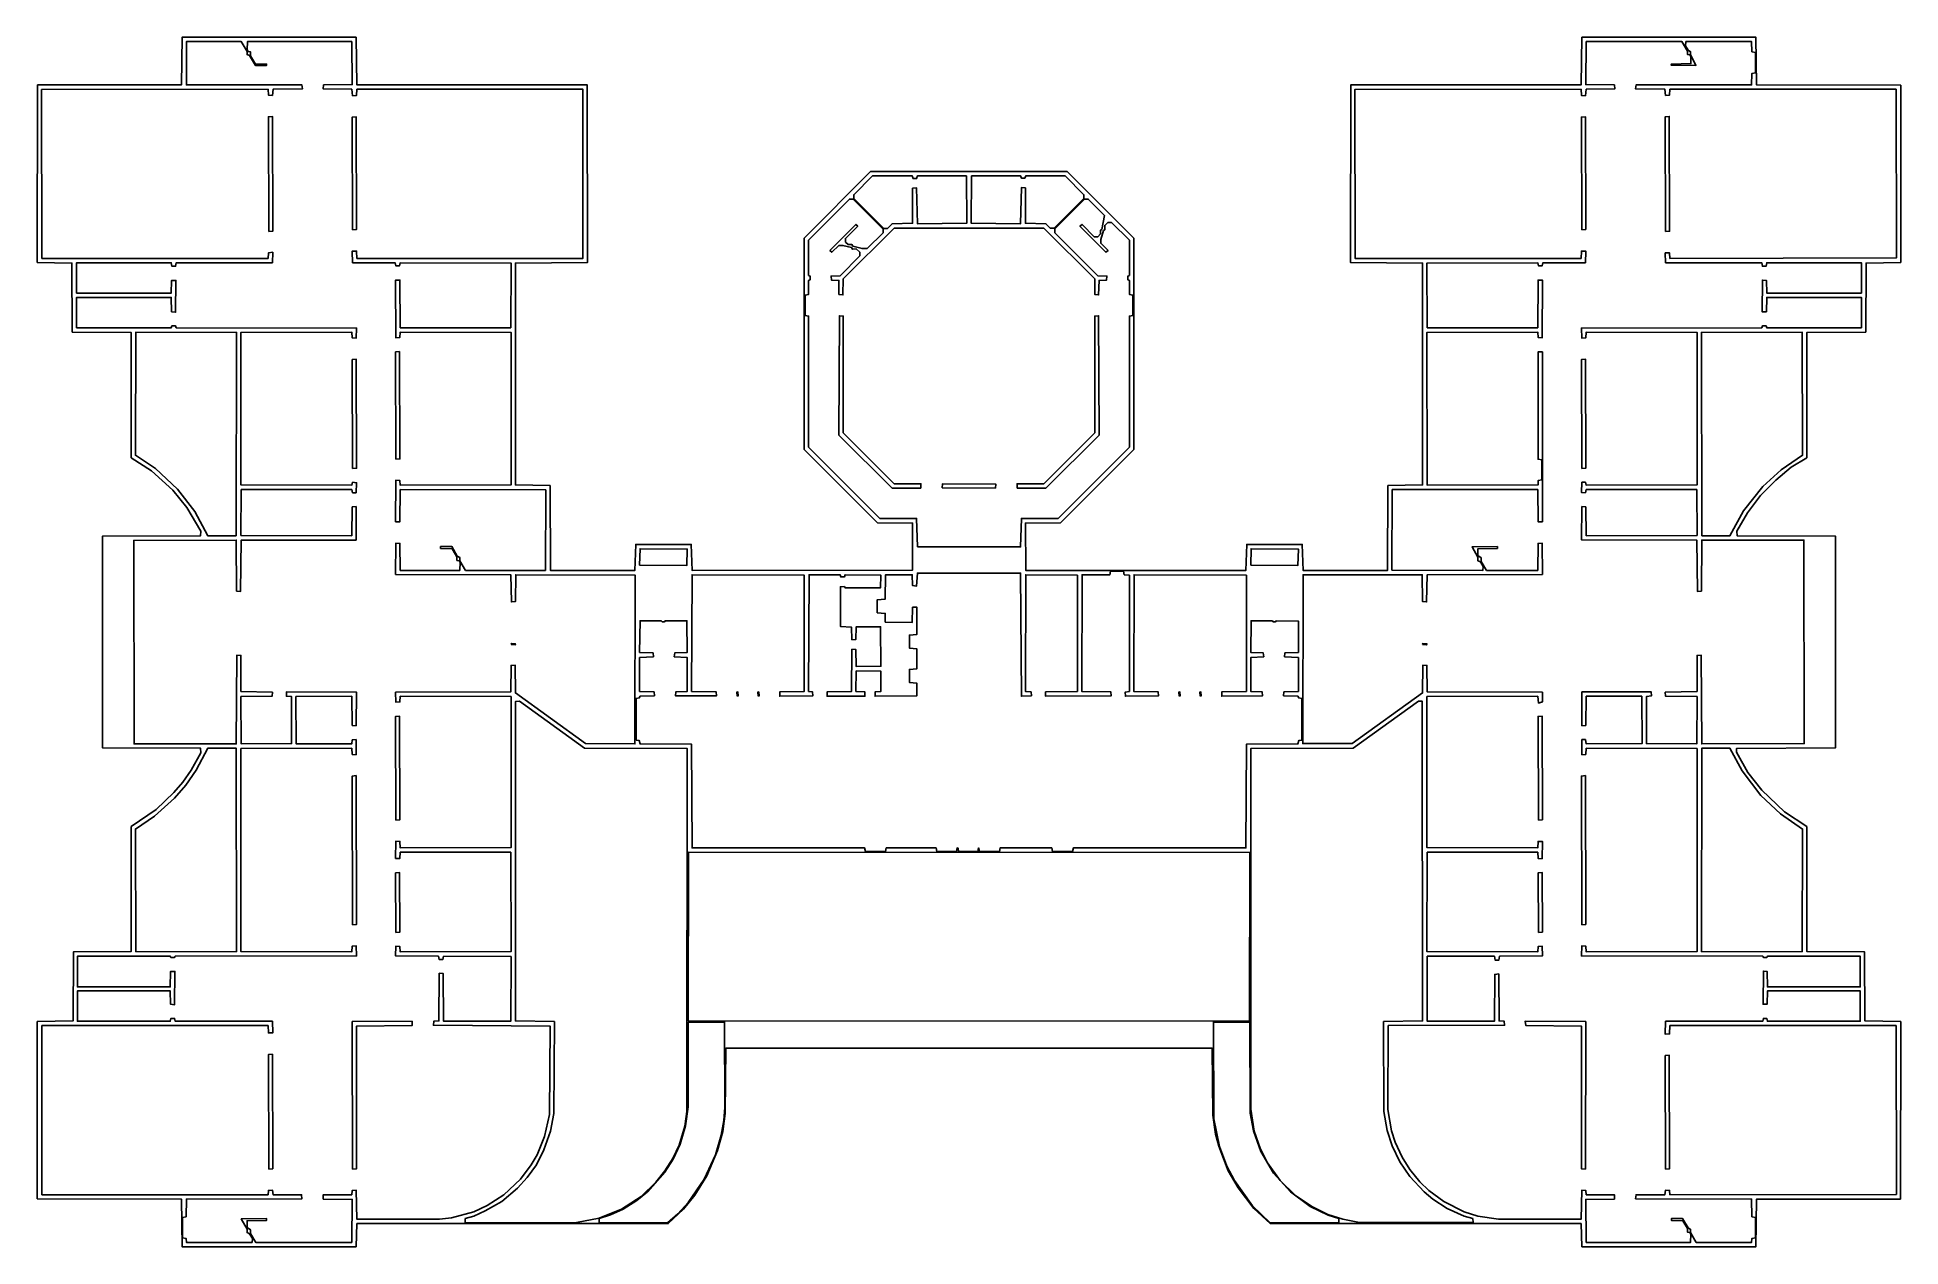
# Model space of a CAD drawing. Header units: metres. Extents: x 17405 to 146405, y 15155 to 98855.
import ezdxf

# ---------------------------------------------------------------- set-up
doc = ezdxf.new("R2010")
doc.units = ezdxf.units.M
doc.layers.add('REDRAW-HOLE', color=3, linetype='Continuous')
doc.layers.add('REDRAW-WALL', color=1, linetype='Continuous')

msp = doc.modelspace()

# ---------------------------------------------------------------- linework, layer by layer
at = {"layer": 'REDRAW-HOLE'}
for points in [[(17730, 18755), (33380, 18755), (33405, 19055), (33680, 19080), (33730, 18755), (35705, 18755), (35730, 18480), (27730, 18455), (27705, 17230), (27455, 17180), (27455, 15780), (27705, 15730), (27730, 15455), (32280, 15455), (32305, 15730), (32105, 16055), (31930, 16130), (31930, 16380), (31530, 17080), (33280, 17105), (33280, 16980), (31930, 16955), (31930, 16480), (32155, 16330), (32155, 16080), (32530, 15455), (39180, 15455), (39205, 18430), (37205, 18455), (37205, 18755), (39180, 18755), (39205, 19055), (39480, 19080), (39530, 17055), (45255, 17055), (46080, 17155), (47630, 17580), (48555, 18005), (49705, 18755), (50855, 19830), (51605, 20830), (52005, 21505), (52530, 22780), (52855, 24305), (52905, 30430), (44830, 30480), (44855, 30755), (45205, 30780), (45230, 34080), (45505, 34055), (45530, 30755), (50180, 30755), (50205, 35230), (45530, 35255), (45480, 35030), (45230, 35030), (45180, 35255), (42205, 35280), (42230, 35955), (42505, 35930), (42530, 35555), (50205, 35580), (50180, 42455), (42530, 42455), (42505, 42030), (42205, 42030), (42230, 43230), (42505, 43205), (42530, 42755), (50205, 42780), (50205, 53230), (42530, 53255), (42505, 52855), (42230, 52830), (42205, 53530), (50180, 53555), (50205, 55380), (50480, 55405), (50505, 53480), (55355, 49980), (58780, 49955), (58805, 61630), (50530, 61655), (50505, 59805), (50230, 59780), (50180, 61655), (42205, 61680), (42230, 63855), (42505, 63830), (42530, 61955), (46655, 61955), (46680, 62530), (46605, 62630), (46455, 62655), (46455, 62905), (46130, 63455), (45330, 63480), (45330, 63605), (46105, 63605), (46480, 62955), (46655, 62855), (46655, 62630), (47055, 61955), (52580, 61955), (52605, 67530), (42530, 67555), (42505, 65330), (42205, 65330), (42230, 68205), (42505, 68180), (42530, 67855), (50205, 67880), (50205, 78430), (42530, 78455), (42505, 78080), (42230, 78055), (42205, 82055), (42505, 82055), (42530, 78755), (50180, 78755), (50205, 83230), (42530, 83255), (42480, 83030), (42230, 83030), (42180, 83255), (39230, 83255), (39205, 84055), (39505, 84055), (39530, 83555), (55180, 83555), (55180, 95255), (39530, 95255), (39505, 94830), (39230, 94805), (39180, 95255), (37205, 95280), (37230, 95555), (39205, 95580), (39180, 98555), (31955, 98555), (31930, 97980), (32005, 97880), (32155, 97855), (32155, 97580), (32505, 97005), (33280, 97005), (33280, 96905), (32505, 96905), (32105, 97605), (31930, 97655), (31930, 97880), (31530, 98555), (27730, 98555), (27730, 95555), (35730, 95555), (35755, 95280), (33730, 95255), (33680, 94830), (33405, 94855), (33380, 95255), (17705, 95230), (17730, 83555), (33380, 83555), (33405, 83930), (33705, 83980), (33680, 83255), (27030, 83255), (26980, 83005), (26730, 83005), (26680, 83255), (20130, 83255), (20130, 81155), (26680, 81155), (26705, 82030), (27005, 82030), (26980, 79830), (26705, 79855), (26680, 80855), (20130, 80855), (20130, 78755), (26680, 78755), (26730, 78880), (26980, 78880), (27030, 78755), (39505, 78730), (39480, 78030), (39205, 78055), (39180, 78455), (31505, 78430), (31505, 67880), (39180, 67855), (39230, 68055), (39505, 68030), (39480, 67330), (39230, 67330), (39180, 67555), (31530, 67555), (31505, 64380), (39180, 64355), (39205, 66355), (39480, 66380), (39480, 64055), (31530, 64055), (31480, 60505), (31205, 60530), (31180, 64055), (24080, 64030), (24105, 49955), (31180, 49955), (31230, 56105), (31505, 56080), (31505, 53580), (33680, 53530), (33655, 53255), (31505, 53230), (31530, 49955), (35005, 49980), (35005, 53230), (34655, 53255), (34655, 53555), (39505, 53530), (39480, 51205), (39205, 51230), (39180, 53255), (35305, 53230), (35330, 49955), (39180, 49955), (39205, 50230), (39480, 50255), (39480, 49205), (39205, 49230), (39180, 49655), (31505, 49630), (31505, 35580), (39180, 35555), (39205, 35955), (39480, 35980), (39505, 35280), (26955, 35255), (26905, 35180), (26655, 35180), (26605, 35255), (20180, 35255), (20180, 33130), (26605, 33130), (26630, 34205), (26930, 34205), (26905, 31905), (26630, 31930), (26605, 32855), (20180, 32855), (20180, 30755), (26605, 30755), (26655, 30955), (26905, 30955), (26955, 30755), (33680, 30755), (33705, 29955), (33405, 29955), (33380, 30455), (17730, 30455)], [(124630, 15455), (131855, 15455), (131880, 16030), (131805, 16130), (131655, 16155), (131655, 16405), (131330, 16955), (130530, 16980), (130530, 17105), (131305, 17105), (131680, 16455), (131855, 16355), (131855, 16130), (132255, 15455), (136080, 15455), (136105, 15730), (136355, 15780), (136355, 17180), (136105, 17230), (136080, 18455), (128055, 18480), (128080, 18755), (130080, 18755), (130130, 19080), (130405, 19055), (130430, 18755), (146105, 18780), (146080, 30455), (130430, 30455), (130405, 29880), (130105, 29855), (130130, 30755), (136855, 30755), (136905, 30955), (137130, 30955), (137180, 30755), (143605, 30755), (143605, 32855), (137180, 32855), (137155, 31930), (136880, 31930), (136905, 34230), (137155, 34205), (137180, 33130), (143605, 33130), (143605, 35255), (137180, 35255), (137130, 35180), (136905, 35180), (136855, 35255), (124305, 35280), (124330, 35980), (124605, 35955), (124630, 35555), (132305, 35580), (132305, 49630), (124630, 49655), (124605, 49230), (124330, 49205), (124330, 50255), (124580, 50255), (124630, 49955), (128505, 49980), (128480, 53255), (124630, 53255), (124605, 51230), (124330, 51205), (124330, 53555), (129130, 53555), (129155, 53280), (128805, 53230), (128805, 49980), (132280, 49955), (132305, 53230), (130130, 53255), (130105, 53530), (132305, 53580), (132305, 56080), (132580, 56105), (132630, 49955), (139730, 49980), (139705, 64055), (132630, 64055), (132605, 60530), (132330, 60505), (132280, 64055), (124305, 64080), (124330, 66380), (124605, 66355), (124630, 64355), (132305, 64380), (132280, 67555), (124630, 67555), (124580, 67330), (124305, 67355), (124330, 68055), (124580, 68055), (124630, 67855), (132305, 67880), (132305, 78430), (124630, 78455), (124605, 78055), (124330, 78030), (124305, 78730), (136780, 78755), (136830, 78880), (137080, 78880), (137130, 78755), (143680, 78755), (143680, 80855), (137130, 80855), (137105, 79855), (136805, 79855), (136830, 82055), (137105, 82030), (137130, 81155), (143680, 81155), (143680, 83255), (137130, 83255), (137080, 83005), (136830, 83005), (136780, 83255), (130130, 83255), (130105, 83930), (130405, 83930), (130430, 83555), (146105, 83580), (146080, 95255), (130430, 95255), (130405, 94855), (130130, 94830), (130080, 95255), (128055, 95280), (128080, 95555), (136080, 95555), (136105, 96355), (136355, 96405), (136355, 97805), (136105, 97855), (136080, 98555), (131530, 98555), (131505, 98255), (131680, 97955), (131855, 97855), (131855, 97655), (132230, 96905), (130505, 96930), (130530, 97005), (131880, 97030), (131880, 97530), (131805, 97630), (131655, 97655), (131655, 97905), (131255, 98555), (124630, 98555), (124605, 95580), (126580, 95555), (126605, 95280), (124630, 95255), (124580, 94805), (124305, 94830), (124280, 95255), (108605, 95230), (108630, 83555), (124280, 83555), (124305, 84055), (124605, 84055), (124580, 83255), (121630, 83255), (121580, 83030), (121330, 83030), (121280, 83255), (113605, 83230), (113630, 78755), (121280, 78755), (121305, 82055), (121605, 82055), (121580, 78055), (121305, 78080), (121280, 78455), (113605, 78430), (113630, 67855), (121305, 67880), (121305, 68180), (121555, 68230), (121555, 69605), (121305, 69655), (121305, 77080), (121605, 77080), (121605, 65330), (121305, 65330), (121280, 67555), (111205, 67555), (111180, 61980), (117480, 61955), (117505, 62230), (117305, 62555), (117130, 62630), (117130, 62880), (116730, 63580), (118480, 63605), (118480, 63480), (117130, 63455), (117130, 62980), (117355, 62830), (117355, 62580), (117730, 61955), (121280, 61955), (121305, 63830), (121580, 63855), (121605, 61680), (113630, 61655), (113580, 59780), (113305, 59805), (113280, 61655), (105030, 61655), (105005, 49980), (108430, 49980), (113305, 53480), (113330, 55405), (113605, 55380), (113630, 53555), (121605, 53530), (121605, 52855), (121330, 52780), (121280, 53255), (113605, 53230), (113605, 42780), (121280, 42755), (121305, 43205), (121605, 43205), (121580, 42005), (121305, 42030), (121280, 42455), (113630, 42455), (113605, 35580), (121280, 35555), (121305, 35930), (121580, 35955), (121605, 35280), (118630, 35255), (118580, 34980), (118330, 34980), (118280, 35255), (113630, 35255), (113630, 30755), (118280, 30755), (118305, 34005), (118580, 34030), (118605, 30780), (118955, 30755), (118980, 30480), (110930, 30455), (110905, 24655), (111155, 23180), (111405, 22380), (111880, 21355), (112430, 20505), (113105, 19655), (113730, 19055), (114780, 18280), (116180, 17580), (117130, 17280), (118555, 17055), (124280, 17055), (124330, 19080), (124605, 19055), (124630, 18755), (126580, 18755), (126580, 18455), (124605, 18430)], [(73930, 87705), (76005, 85630), (76255, 85630), (76580, 85955), (78005, 85980), (78005, 88405), (78280, 88430), (78330, 85955), (81755, 85980), (81730, 89255), (78330, 89255), (78280, 89080), (78030, 89080), (77980, 89255), (75230, 89255), (73930, 87955)], [(89855, 87705), (89855, 87955), (88555, 89255), (85830, 89255), (85780, 89105), (85530, 89105), (85480, 89255), (82080, 89255), (82055, 85980), (85480, 85955), (85530, 88455), (85805, 88430), (85805, 85980), (87230, 85955), (87530, 85655), (87805, 85655)], [(78330, 63580), (85480, 63580), (85530, 65555), (88080, 65555), (93005, 70480), (93005, 79555), (93255, 79605), (93255, 81005), (93005, 81055), (93005, 82030), (92905, 82080), (92905, 82330), (93005, 82380), (93005, 84805), (91780, 86030), (91505, 86030), (91305, 85830), (91305, 85530), (91205, 85480), (91030, 84855), (91030, 84605), (91530, 84105), (91380, 83980), (89580, 85780), (89730, 85905), (90580, 85055), (90830, 85055), (91005, 85255), (91005, 85505), (91105, 85555), (91280, 86530), (90155, 87655), (89905, 87655), (87855, 85605), (87855, 85330), (90830, 82355), (91455, 82330), (91430, 82055), (90905, 82030), (90880, 81030), (90605, 81055), (90605, 82130), (87080, 85655), (76730, 85655), (73205, 82130), (73180, 81030), (72905, 81055), (72905, 82030), (72380, 82055), (72355, 82330), (72980, 82355), (74355, 83730), (74355, 83980), (74105, 84205), (73830, 84180), (73780, 84305), (73180, 84455), (72905, 84455), (72405, 83980), (72280, 84105), (74080, 85905), (74205, 85780), (73355, 84930), (73355, 84680), (73530, 84505), (73805, 84505), (73855, 84405), (74505, 84230), (74855, 84230), (75955, 85330), (75955, 85580), (73880, 87655), (73630, 87655), (70805, 84805), (70805, 82380), (70905, 82330), (70905, 82080), (70805, 82030), (70805, 81055), (70555, 81005), (70555, 79605), (70805, 79555), (70805, 70480), (75730, 65555), (78280, 65555)], [(31180, 64355), (31205, 78430), (24230, 78455), (24205, 69930), (25580, 69005), (27105, 67580), (28305, 66030), (29205, 64355)], [(132630, 64355), (134580, 64355), (135530, 66080), (136855, 67755), (138130, 68930), (139605, 69930), (139580, 78455), (132605, 78430)], [(59105, 62330), (62380, 62305), (62405, 63430), (59130, 63455)], [(101405, 62330), (104680, 62305), (104705, 63430), (101430, 63455)], [(58855, 50205), (59080, 50180), (59130, 49955), (62705, 49930), (62730, 42755), (74680, 42755), (74730, 42505), (76130, 42505), (76180, 42755), (79630, 42755), (79680, 42505), (81030, 42505), (81080, 42755), (81155, 42730), (81180, 42505), (82505, 42505), (82555, 42755), (82630, 42505), (84005, 42505), (84055, 42755), (87630, 42755), (87680, 42505), (89080, 42505), (89130, 42755), (101080, 42755), (101105, 49930), (104680, 49955), (104730, 50180), (104955, 50205), (104955, 53105), (104730, 53130), (104680, 53255), (103680, 53280), (103705, 53555), (104705, 53580), (104705, 55930), (103755, 55980), (103780, 56255), (104705, 56280), (104705, 58455), (103180, 58480), (103130, 58405), (102955, 58405), (102905, 58480), (101430, 58480), (101405, 56280), (102280, 56255), (102305, 55980), (101405, 55930), (101405, 53580), (102205, 53555), (102230, 53280), (99405, 53255), (99405, 53555), (101105, 53580), (101105, 61630), (93330, 61655), (93305, 53580), (95005, 53555), (95030, 53280), (92730, 53255), (92705, 53530), (93005, 53580), (93005, 61630), (92655, 61655), (92605, 61905), (91705, 61905), (91655, 61655), (89730, 61655), (89705, 53580), (91730, 53555), (91755, 53280), (87205, 53255), (87205, 53555), (89405, 53580), (89405, 61630), (85830, 61655), (85805, 53580), (86205, 53555), (86230, 53280), (85530, 53255), (85480, 61780), (78330, 61780), (78280, 60880), (78005, 60905), (77980, 61655), (76130, 61655), (76105, 59980), (75555, 59930), (75555, 59030), (76105, 58980), (76105, 58380), (77980, 58355), (78005, 59405), (78305, 59405), (78305, 57530), (77780, 57480), (77780, 56580), (78305, 56530), (78305, 55155), (77780, 55105), (77780, 54205), (78305, 54155), (78305, 53280), (75405, 53255), (75405, 53555), (75805, 53580), (75805, 54980), (74105, 55005), (74080, 53580), (74705, 53555), (74705, 53255), (72080, 53255), (72080, 53555), (73780, 53580), (73805, 56505), (74080, 56480), (74105, 55305), (75805, 55330), (75780, 58055), (74105, 58055), (74080, 57180), (73805, 57155), (73780, 58030), (73005, 58080), (73005, 60830), (73280, 60855), (73330, 60755), (75780, 60755), (75805, 61630), (73330, 61655), (73280, 61505), (73030, 61505), (72980, 61655), (70830, 61655), (70805, 53580), (71080, 53555), (71105, 53280), (68805, 53255), (68805, 53555), (70505, 53580), (70505, 61630), (62730, 61655), (62705, 53580), (64405, 53555), (64430, 53280), (61580, 53280), (61605, 53555), (62405, 53580), (62405, 55930), (61505, 55980), (61530, 56255), (62405, 56280), (62380, 58480), (60880, 58480), (60830, 58405), (60655, 58405), (60605, 58480), (59130, 58480), (59105, 56280), (60030, 56255), (60055, 55980), (59105, 55930), (59105, 53580), (60105, 53555), (60130, 53280), (59130, 53255), (59080, 53130), (58855, 53105)], [(47030, 16805), (54730, 16830), (56305, 17130), (57855, 17755), (59205, 18630), (60230, 19630), (60855, 20405), (61430, 21305), (61830, 22180), (62230, 23505), (62380, 24505), (62405, 49630), (55280, 49655), (50780, 52905), (50505, 52880), (50505, 30780), (53205, 30730), (53155, 24380), (52930, 23155), (52480, 21855), (51955, 20830), (51330, 19955), (50655, 19205), (49555, 18280), (48405, 17630), (47630, 17280), (47030, 17105)], [(108830, 16855), (116805, 16830), (116780, 17105), (116180, 17280), (115005, 17805), (114005, 18455), (113405, 18955), (112430, 20005), (111730, 21030), (111205, 22130), (110855, 23205), (110630, 24505), (110605, 30730), (113305, 30780), (113280, 52905), (113030, 52905), (108505, 49655), (101405, 49630), (101405, 24680), (101655, 23155), (102080, 21905), (102580, 20955), (103455, 19730), (104505, 18705), (105630, 17930), (106755, 17380), (107780, 17055)], [(24230, 35555), (31205, 35580), (31180, 49655), (29205, 49655), (28405, 48130), (27680, 47105), (26905, 46205), (25530, 44955), (24205, 44055)], [(139580, 35555), (139605, 44055), (138080, 45105), (136730, 46380), (135430, 48080), (134580, 49655), (132630, 49655), (132605, 35580)], [(62455, 30780), (101330, 30755), (101355, 42430), (62480, 42455)], [(56305, 16805), (61030, 16805), (61755, 17430), (62455, 18205), (63580, 19830), (64355, 21505), (64755, 22880), (64930, 23880), (65005, 24780), (64980, 30705), (62455, 30680), (62455, 24830), (62280, 23530), (61905, 22255), (61430, 21205), (60855, 20305), (59655, 18955), (58905, 18355), (57955, 17755), (57080, 17355), (56305, 17105)], [(107505, 16805), (107505, 17105), (106780, 17330), (105530, 17930), (104155, 18955), (102980, 20255), (102105, 21755), (101605, 23180), (101380, 24405), (101355, 30680), (98830, 30705), (98855, 24005), (99255, 22080), (99755, 20730), (100280, 19730), (101530, 17980), (102755, 16805)]]:
    msp.add_lwpolyline(points, close=True, dxfattribs=at)
at = {"layer": 'REDRAW-WALL'}
for points in [[(17405, 18480), (17405, 30730), (19880, 30780), (19905, 35555), (23905, 35580), (23905, 44230), (25630, 45405), (26855, 46580), (27480, 47305), (28055, 48130), (28730, 49330), (28705, 49655), (21930, 49680), (21930, 64330), (28705, 64355), (28730, 64680), (27755, 66305), (26780, 67505), (25305, 68855), (23905, 69755), (23905, 78430), (19830, 78455), (19805, 83230), (17405, 83280), (17430, 95555), (27380, 95555), (27430, 98855), (39480, 98855), (39530, 95555), (55480, 95555), (55505, 83280), (50505, 83230), (50505, 67880), (52905, 67830), (52930, 61955), (58780, 61955), (58830, 63755), (62680, 63755), (62730, 61955), (78005, 61980), (78005, 65230), (75580, 65255), (70505, 70330), (70505, 84955), (75080, 89555), (88705, 89555), (93305, 84955), (93305, 70330), (88230, 65255), (85805, 65230), (85830, 61955), (101080, 61955), (101130, 63755), (104980, 63755), (105030, 61955), (110880, 61955), (110905, 67830), (113305, 67880), (113305, 83230), (108305, 83280), (108330, 95555), (124280, 95555), (124330, 98855), (136380, 98855), (136430, 95555), (146405, 95530), (146405, 83280), (144005, 83230), (143980, 78455), (139905, 78430), (139905, 69755), (138830, 69105), (137755, 68205), (136705, 67155), (135805, 65955), (135055, 64680), (135080, 64355), (141880, 64330), (141880, 49680), (135030, 49630), (135030, 49380), (135830, 47980), (136780, 46755), (138355, 45255), (139905, 44230), (139905, 35580), (143905, 35555), (143930, 30780), (146405, 30730), (146380, 18455), (136430, 18455), (136380, 15155), (124330, 15155), (124280, 16755), (102755, 16755), (101630, 17805), (100530, 19230), (99855, 20405), (99205, 22105), (98980, 22955), (98780, 24255), (98730, 28905), (65080, 28905), (65030, 24380), (64855, 23130), (64505, 21805), (63755, 20055), (62930, 18730), (62130, 17755), (61080, 16755), (39530, 16755), (39480, 15155), (27430, 15155), (27380, 18455)], [(33430, 85405), (33405, 93355), (33680, 93380), (33705, 85430)], [(39230, 85530), (39205, 93330), (39480, 93355), (39505, 85555)], [(124330, 85530), (124305, 93330), (124580, 93355), (124605, 85555)], [(130130, 85405), (130105, 93355), (130380, 93380), (130405, 85430)], [(78580, 67655), (76580, 67655), (72905, 71330), (72930, 79580), (73205, 79555), (73205, 71480), (76730, 67955), (78580, 67955)], [(85230, 67655), (85230, 67955), (87080, 67955), (90605, 71480), (90605, 79555), (90880, 79580), (90905, 71330), (87230, 67655)], [(39230, 69005), (39205, 76555), (39480, 76580), (39505, 69030)], [(42230, 69655), (42205, 77080), (42480, 77105), (42505, 69680)], [(124330, 69005), (124305, 76555), (124580, 76580), (124605, 69030)], [(80055, 67680), (80080, 67955), (83755, 67930), (83730, 67655)], [(50205, 56830), (50230, 56905), (50505, 56880), (50480, 56805)], [(113305, 56830), (113330, 56905), (113605, 56880), (113580, 56805)], [(65855, 53255), (65830, 53530), (65905, 53555), (65930, 53280)], [(67305, 53255), (67280, 53530), (67355, 53555), (67380, 53280)], [(96455, 53255), (96430, 53530), (96505, 53555), (96530, 53280)], [(97905, 53255), (97880, 53530), (97955, 53555), (97980, 53280)], [(42230, 44680), (42205, 51855), (42480, 51880), (42505, 44705)], [(121330, 44680), (121305, 51855), (121580, 51880), (121605, 44705)], [(39230, 37430), (39205, 47730), (39480, 47755), (39505, 37455)], [(124330, 37430), (124305, 47730), (124580, 47755), (124605, 37455)], [(42230, 36905), (42205, 41030), (42480, 41055), (42505, 36930)], [(121330, 36905), (121305, 41030), (121580, 41055), (121605, 36930)], [(39230, 20530), (39205, 30730), (43355, 30755), (43355, 30455), (39505, 30430), (39505, 20555)], [(124580, 20530), (124305, 20555), (124305, 30430), (120455, 30455), (120405, 30755), (124605, 30730)], [(33430, 20530), (33405, 28455), (33680, 28480), (33705, 20555)], [(130130, 20530), (130105, 28380), (130380, 28405), (130405, 20555)]]:
    msp.add_lwpolyline(points, close=True, dxfattribs=at)

doc.saveas('drawing.dxf')
